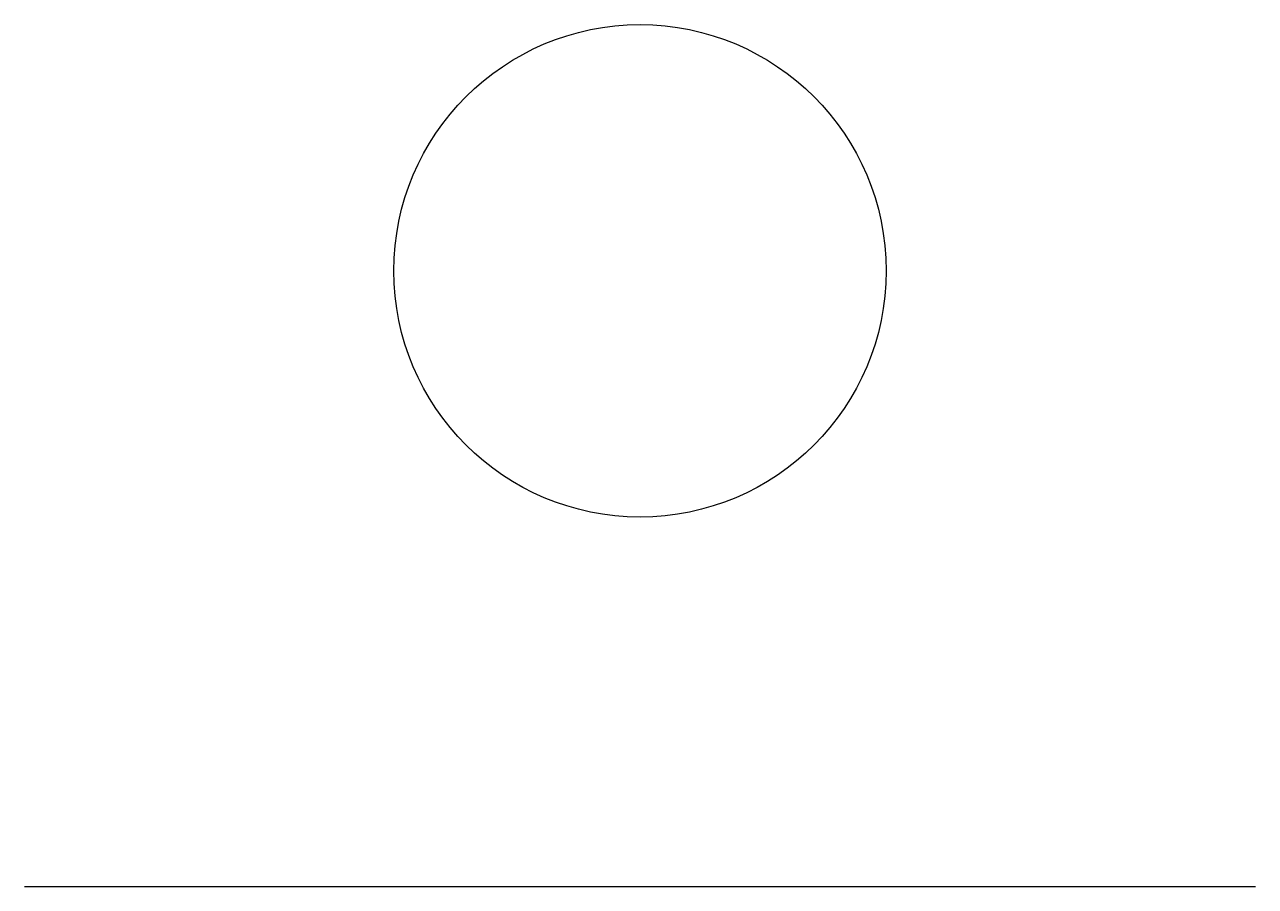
# Model space of a CAD drawing. Header units: millimetres. Extents: x 0 to 1000, y 0 to 700.
import ezdxf

# ---------------------------------------------------------------- set-up
doc = ezdxf.new("R2010")
doc.units = ezdxf.units.MM
doc.layers.add('HIDE', color=7, linetype='Continuous')

msp = doc.modelspace()

# ---------------------------------------------------------------- linework, layer by layer
msp.add_line((0, 0), (1000, 0))
at = {"layer": 'HIDE'}
msp.add_circle((500, 500), 200, dxfattribs=at)

doc.saveas('drawing.dxf')
